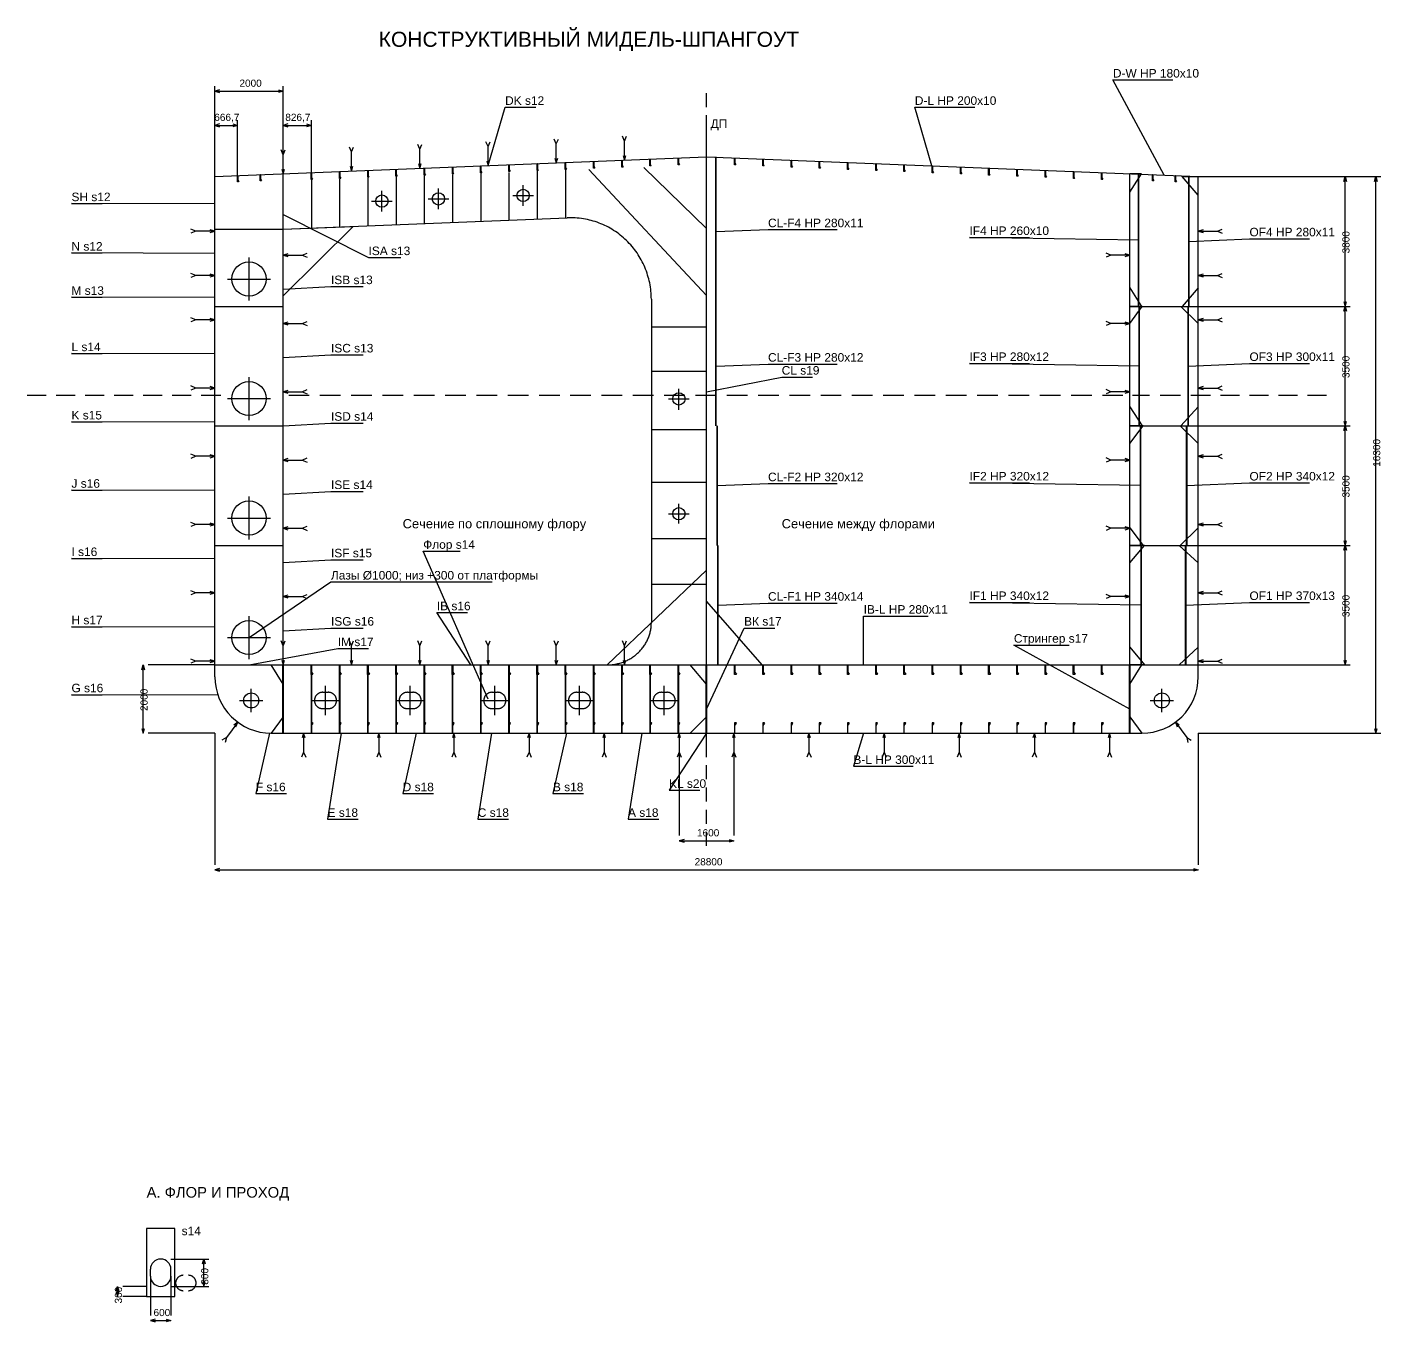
# Model space of a CAD drawing. Header units: millimetres. Extents: x -5500 to 166650, y -17240 to 192034.
# Drawn here: x -5500 to 34150, y -17240 to 20678 of the extents above; entities that cross this region are included whole.
import ezdxf

# ---------------------------------------------------------------- set-up
doc = ezdxf.new("R2010")
doc.units = ezdxf.units.MM
for name, color, linetype in [('03_CENTER', 30, 'Continuous'), ('03_DIM', 2, 'Continuous'), ('03_FRAME_DETAIL', 7, 'Continuous'), ('03_FRAME_LAYOUT', 4, 'Continuous'), ('03_HULL', 4, 'Continuous'), ('03_MEMBER', 7, 'Continuous'), ('03_SEAM', 7, 'Continuous'), ('03_TEXT', 7, 'Continuous'), ('FLOOR_DIM', 2, 'Continuous'), ('FLOOR_HULL', 4, 'Continuous'), ('FLOOR_TEXT', 7, 'Continuous')]:
    doc.layers.add(name, color=color, linetype=linetype)
doc.styles.add('RU', font='arial.ttf')

msp = doc.modelspace()

# ---------------------------------------------------------------- linework, layer by layer
at = {"layer": '03_CENTER'}
for p, q in [((14400, 18336), (14400, 18746)), ((14400, 17686), (14400, 18096)), ((14400, -700), (14400, 17976)), ((14400, 17036), (14400, 17446)), ((14400, 16353), (14400, 16791)), ((4893, 15277), (4893, 15885)), ((6547, 15343), (6547, 15951)), ((9027, 15443), (9027, 16051)), ((14400, 15649), (14400, 16094)), ((4591, 15581), (5195, 15581)), ((6245, 15647), (6849, 15647)), ((8725, 15747), (9329, 15747)), ((14400, 14943), (14400, 15388)), ((14400, 14237), (14400, 14682)), ((1000, 12670), (1000, 13930)), ((14400, 13531), (14400, 13977)), ((370, 13300), (1630, 13300)), ((14400, 12826), (14400, 13271)), ((14400, 12150), (14400, 12565)), ((14400, 11500), (14400, 11910)), ((14400, 10850), (14400, 11260)), ((1000, 9170), (1000, 10430)), ((14400, 10200), (14400, 10610)), ((13591, 9472), (13591, 10080)), ((14400, 9506), (14400, 9960)), ((-5500, 9900), (-4940, 9900)), ((-4650, 9900), (-4090, 9900)), ((-3800, 9900), (-3240, 9900)), ((-2950, 9900), (-2390, 9900)), ((-2100, 9900), (-1540, 9900)), ((-1250, 9900), (-690, 9900)), ((-400, 9900), (170, 9900)), ((370, 9800), (1630, 9800)), ((2162, 9900), (2766, 9900)), ((3078, 9900), (3682, 9900)), ((3995, 9900), (4599, 9900)), ((4911, 9900), (5515, 9900)), ((5828, 9900), (6432, 9900)), ((6744, 9900), (7348, 9900)), ((7661, 9900), (8265, 9900)), ((8577, 9900), (9181, 9900)), ((9494, 9900), (10098, 9900)), ((10410, 9900), (11014, 9900)), ((11327, 9900), (11931, 9900)), ((12243, 9900), (12847, 9900)), ((13160, 9900), (13764, 9900)), ((13289, 9788), (13893, 9788)), ((14077, 9900), (14680, 9900)), ((14993, 9900), (15597, 9900)), ((15910, 9900), (16513, 9900)), ((16826, 9900), (17430, 9900)), ((17743, 9900), (18346, 9900)), ((18659, 9900), (19263, 9900)), ((19576, 9900), (20179, 9900)), ((20492, 9900), (21096, 9900)), ((21409, 9900), (22013, 9900)), ((22325, 9900), (22929, 9900)), ((23242, 9900), (23846, 9900)), ((24158, 9900), (24762, 9900)), ((25075, 9900), (25679, 9900)), ((25991, 9900), (26595, 9900)), ((26878, 9900), (27374, 9900)), ((27682, 9900), (28278, 9900)), ((28587, 9900), (29160, 9900)), ((29450, 9900), (30010, 9900)), ((30300, 9900), (30860, 9900)), ((31150, 9900), (31710, 9900)), ((32000, 9900), (32560, 9900)), ((14400, 8794), (14400, 9236)), ((14400, 8125), (14400, 8547)), ((14400, 7456), (14400, 7878)), ((14400, 6787), (14400, 7209)), ((1000, 5670), (1000, 6930)), ((13289, 6426), (13893, 6426)), ((13591, 6138), (13591, 6715)), ((14400, 6118), (14400, 6540)), ((370, 6300), (1630, 6300)), ((14400, 5449), (14400, 5871)), ((14400, 4779), (14400, 5201)), ((14400, 4110), (14400, 4532)), ((14400, 3441), (14400, 3863)), ((1000, 2170), (1000, 3430)), ((14400, 2772), (14400, 3194)), ((370, 2800), (1630, 2800)), ((14400, 2103), (14400, 2525)), ((14400, 1331), (14400, 1804)), ((1065, 617), (1065, 1299)), ((3240, 532), (3240, 1384)), ((5720, 532), (5720, 1384)), ((8200, 532), (8200, 1384)), ((10680, 532), (10680, 1384)), ((13160, 532), (13160, 1384)), ((27735, 617), (27735, 1299)), ((724, 958), (1405, 958)), ((2809, 958), (3671, 958)), ((5289, 958), (6151, 958)), ((7769, 958), (8631, 958)), ((10249, 958), (11111, 958)), ((12729, 958), (13591, 958)), ((14400, 639), (14400, 1075)), ((27395, 958), (28076, 958)), ((14400, -50), (14400, 383)), ((14400, -700), (14400, -290)), ((14400, -1350), (14400, -940)), ((14400, -2000), (14400, -1590)), ((14400, -2650), (14400, -2240)), ((14400, -3300), (14400, -2890))]:
    msp.add_line(p, q, dxfattribs=at)
at = {"layer": '03_DIM'}
for p, q in [((0, 16300), (0, 18950)), ((0, 18800), (2000, 18800)), ((2000, 16380), (2000, 18950)), ((0, 16300), (0, 17950)), ((667, 16327), (667, 17950)), ((2000, 16380), (2000, 17950)), ((2827, 16413), (2827, 17950)), ((0, 17800), (667, 17800)), ((2000, 17800), (2827, 17800)), ((28800, 16300), (34150, 16300)), ((28800, 16300), (33250, 16300)), ((33100, 12500), (33100, 16300)), ((34000, 0), (34000, 16300)), ((28800, 12500), (33250, 12500)), ((28800, 12500), (33250, 12500)), ((33100, 9000), (33100, 12500)), ((28800, 9000), (33250, 9000)), ((28800, 9000), (33250, 9000)), ((33100, 5500), (33100, 9000)), ((28800, 5500), (33250, 5500)), ((28800, 5500), (33250, 5500)), ((33100, 2000), (33100, 5500)), ((-2100, 0), (-2100, 2000)), ((0, 2000), (-1950, 2000)), ((28800, 2000), (33250, 2000)), ((0, 0), (-1950, 0)), ((0, 0), (0, -3850)), ((13600, 0), (13600, -3000)), ((15200, 0), (15200, -3000)), ((28800, 0), (28800, -3850)), ((28800, 0), (34150, 0)), ((13600, -3150), (15200, -3150)), ((0, -4000), (28800, -4000))]:
    msp.add_line(p, q, dxfattribs=at)
for points in [[(140, 18840), (0, 18800), (140, 18760)], [(1860, 18840), (2000, 18800), (1860, 18760)], [(140, 17840), (0, 17800), (140, 17760)], [(527, 17840), (667, 17800), (527, 17760)], [(2140, 17840), (2000, 17800), (2140, 17760)], [(2687, 17840), (2827, 17800), (2687, 17760)], [(33060, 16160), (33100, 16300), (33140, 16160)], [(33960, 16160), (34000, 16300), (34040, 16160)], [(33060, 12640), (33100, 12500), (33140, 12640)], [(33060, 12360), (33100, 12500), (33140, 12360)], [(33060, 9140), (33100, 9000), (33140, 9140)], [(33060, 8860), (33100, 9000), (33140, 8860)], [(33060, 5640), (33100, 5500), (33140, 5640)], [(33060, 5360), (33100, 5500), (33140, 5360)], [(-2140, 1860), (-2100, 2000), (-2060, 1860)], [(33060, 2140), (33100, 2000), (33140, 2140)], [(-2140, 140), (-2100, 0), (-2060, 140)], [(33960, 140), (34000, 0), (34040, 140)], [(13740, -3110), (13600, -3150), (13740, -3190)], [(15060, -3110), (15200, -3150), (15060, -3190)], [(140, -3960), (0, -4000), (140, -4040)], [(28660, -3960), (28800, -4000), (28660, -4040)]]:
    msp.add_lwpolyline(points, dxfattribs=at)
at = {"layer": '03_FRAME_DETAIL'}
for p, q in [((4480, 16259), (4480, 14858)), ((5307, 16292), (5307, 14891)), ((6133, 16325), (6133, 14925)), ((6960, 16358), (6960, 14958)), ((7787, 16390), (7787, 14991)), ((8613, 16423), (8613, 15025)), ((9440, 16456), (9440, 15058)), ((10267, 16488), (10267, 15091)), ((10950, 16505), (14400, 12815)), ((12567, 16569), (14400, 14780)), ((2827, 16192), (2827, 14792)), ((3653, 16225), (3653, 14825)), ((12783, 11900), (14400, 11900)), ((12783, 10600), (14400, 10600)), ((12783, 8897), (14400, 8897)), ((12783, 7353), (14400, 7353)), ((12783, 5706), (14400, 5706)), ((11489, 2000), (14400, 4779)), ((12783, 4368), (14400, 4368)), ((14400, 3853), (16017, 2000))]:
    msp.add_line(p, q, dxfattribs=at)
for centre in [(9027, 15747), (4893, 15581), (6547, 15647), (13591, 9788), (13591, 6426)]:
    msp.add_circle(centre, 180, dxfattribs=at)
at = {"layer": '03_FRAME_LAYOUT'}
for p, q in [((2000, 14758), (10316, 15093)), ((0, 14758), (2000, 14758)), ((12783, 12707), (12783, 3235))]:
    msp.add_line(p, q, dxfattribs=at)
for points in [[(12783, 12707), (12782, 12767), (12780, 12827), (12776, 12887), (12771, 12947), (12764, 13006), (12756, 13066), (12746, 13125), (12735, 13184), (12722, 13243), (12708, 13301), (12692, 13359), (12675, 13417), (12657, 13474), (12637, 13531), (12616, 13587), (12593, 13643), (12569, 13698), (12543, 13752), (12517, 13806), (12488, 13859), (12459, 13911), (12428, 13963), (12396, 14013), (12363, 14063), (12328, 14112), (12293, 14160), (12256, 14208), (12218, 14254), (12178, 14299), (12138, 14343), (12096, 14387), (12054, 14429), (12010, 14470), (11966, 14510), (11920, 14549), (11874, 14587), (11826, 14623), (11778, 14658), (11729, 14692), (11679, 14725), (11628, 14757), (11576, 14787), (11524, 14816), (11471, 14843), (11417, 14869), (11363, 14894), (11308, 14918), (11252, 14940), (11196, 14960), (11139, 14980), (11082, 14997), (11025, 15014), (10967, 15028), (10909, 15042), (10850, 15054), (10792, 15064), (10733, 15073), (10673, 15080), (10614, 15086), (10554, 15091), (10495, 15094), (10435, 15095), (10375, 15095), (10316, 15093)], [(11489, 2000), (11520, 2000), (11552, 2001), (11584, 2003), (11616, 2006), (11647, 2009), (11679, 2013), (11710, 2018), (11741, 2024), (11772, 2030), (11803, 2037), (11834, 2045), (11864, 2053), (11895, 2062), (11925, 2072), (11954, 2083), (11984, 2094), (12013, 2106), (12042, 2119), (12070, 2132), (12099, 2146), (12126, 2160), (12154, 2176), (12181, 2192), (12208, 2208), (12234, 2225), (12259, 2243), (12285, 2261), (12310, 2280), (12334, 2300), (12358, 2320), (12381, 2341), (12404, 2362), (12426, 2384), (12447, 2406), (12468, 2428), (12489, 2452), (12509, 2475), (12528, 2499), (12547, 2524), (12565, 2549), (12582, 2574), (12599, 2600), (12615, 2626), (12630, 2653), (12644, 2680), (12658, 2707), (12672, 2735), (12684, 2763), (12696, 2791), (12707, 2819), (12717, 2848), (12727, 2877), (12736, 2906), (12744, 2935), (12751, 2965), (12758, 2994), (12764, 3024), (12769, 3054), (12773, 3084), (12776, 3114), (12779, 3144), (12781, 3175), (12782, 3205), (12783, 3235)]]:
    msp.add_lwpolyline(points, dxfattribs=at)
msp.add_lwpolyline([(2000, 12804), (2000, 14758), (4049, 14841)], close=True, dxfattribs=at)
at = {"layer": '03_HULL'}
for p, q in [((14400, 0), (14400, 16876)), ((0, 1650), (0, 16300)), ((2000, 0), (2000, 16380)), ((26800, 0), (26800, 16380)), ((28800, 1650), (28800, 16300)), ((0, 12500), (2000, 12500)), ((26800, 12500), (28800, 12500)), ((0, 9000), (2000, 9000)), ((26800, 9000), (28800, 9000)), ((0, 5500), (2000, 5500)), ((26800, 5500), (28800, 5500)), ((0, 2000), (28800, 2000)), ((1650, 0), (27150, 0))]:
    msp.add_line(p, q, dxfattribs=at)
msp.add_lwpolyline([(0, 16300), (14400, 16876), (28800, 16300)], dxfattribs=at)
for centre, start, end in [((1650, 1650), 180, 270), ((27150, 1650), 270, 360)]:
    msp.add_arc(centre, 1650, start, end, dxfattribs=at)
at = {"layer": '03_MEMBER'}
for p, q in [((14669, 12500), (14669, 16876)), ((14680, 12500), (14680, 16876)), ((27050, 12500), (27050, 16380)), ((27060, 12500), (27060, 16380)), ((28520, 12500), (28520, 16300)), ((28531, 12500), (28531, 16300)), ((14668, 9000), (14668, 12500)), ((14680, 9000), (14680, 12500)), ((27068, 9000), (27068, 12500)), ((27080, 9000), (27080, 12500)), ((28500, 9000), (28500, 12500)), ((28511, 9000), (28511, 12500)), ((14708, 5500), (14708, 9000)), ((14720, 5500), (14720, 9000)), ((27108, 5500), (27108, 9000)), ((27120, 5500), (27120, 9000)), ((28460, 5500), (28460, 9000)), ((28472, 5500), (28472, 9000)), ((14726, 2000), (14726, 5500)), ((14740, 2000), (14740, 5500)), ((27128, 2000), (27128, 5500)), ((27140, 2000), (27140, 5500)), ((28430, 2000), (28430, 5500)), ((28443, 2000), (28443, 5500)), ((1993, 0), (1993, 2000)), ((2009, 0), (2009, 2000)), ((2827, 0), (2827, 2000)), ((2840, 0), (2840, 2000)), ((3653, 0), (3653, 2000)), ((3666, 0), (3666, 2000)), ((4480, 0), (4480, 2000)), ((4493, 0), (4493, 2000)), ((5307, 0), (5307, 2000)), ((5320, 0), (5320, 2000)), ((6133, 0), (6133, 2000)), ((6146, 0), (6146, 2000)), ((6960, 0), (6960, 2000)), ((6973, 0), (6973, 2000)), ((7787, 0), (7787, 2000)), ((7800, 0), (7800, 2000)), ((8613, 0), (8613, 2000)), ((8626, 0), (8626, 2000)), ((9440, 0), (9440, 2000)), ((9453, 0), (9453, 2000)), ((10267, 0), (10267, 2000)), ((10280, 0), (10280, 2000)), ((11093, 0), (11093, 2000)), ((11106, 0), (11106, 2000)), ((11920, 0), (11920, 2000)), ((11933, 0), (11933, 2000)), ((12747, 0), (12747, 2000)), ((12760, 0), (12760, 2000)), ((13573, 0), (13573, 2000)), ((13586, 0), (13586, 2000)), ((14391, 0), (14391, 2000)), ((14409, 0), (14409, 2000)), ((26791, 0), (26791, 2000)), ((26807, 0), (26807, 2000)), ((3159, 1198), (3321, 1198)), ((5639, 1198), (5801, 1198)), ((8119, 1198), (8281, 1198)), ((10599, 1198), (10761, 1198)), ((13079, 1198), (13241, 1198)), ((3159, 719), (3321, 719)), ((5639, 719), (5801, 719)), ((8119, 719), (8281, 719)), ((10599, 719), (10761, 719)), ((13079, 719), (13241, 719))]:
    msp.add_line(p, q, dxfattribs=at)
for points in [[(9435, 16678), (9445, 16678), (9445, 16526), (9473, 16488), (9463, 16478), (9435, 16478)], [(10262, 16711), (10272, 16711), (10272, 16559), (10300, 16521), (10290, 16511), (10262, 16511)], [(11088, 16744), (11098, 16744), (11098, 16592), (11126, 16554), (11116, 16544), (11088, 16544)], [(11915, 16777), (11925, 16777), (11925, 16625), (11953, 16587), (11943, 16577), (11915, 16577)], [(12742, 16810), (12752, 16810), (12752, 16658), (12780, 16620), (12770, 16610), (12742, 16610)], [(13568, 16843), (13578, 16843), (13578, 16691), (13606, 16653), (13596, 16643), (13568, 16643)], [(15222, 16843), (15232, 16843), (15232, 16691), (15260, 16653), (15250, 16643), (15222, 16643)], [(16048, 16810), (16058, 16810), (16058, 16658), (16086, 16620), (16076, 16610), (16048, 16610)], [(16875, 16777), (16885, 16777), (16885, 16625), (16913, 16587), (16903, 16577), (16875, 16577)], [(17702, 16744), (17712, 16744), (17712, 16592), (17740, 16554), (17730, 16544), (17702, 16544)], [(18528, 16711), (18538, 16711), (18538, 16559), (18566, 16521), (18556, 16511), (18528, 16511)], [(19355, 16678), (19365, 16678), (19365, 16526), (19393, 16488), (19383, 16478), (19355, 16478)], [(662, 16328), (672, 16328), (672, 16192), (697, 16158), (687, 16148), (662, 16148)], [(1328, 16357), (1338, 16357), (1338, 16220), (1363, 16187), (1353, 16177), (1328, 16177)], [(2822, 16413), (2832, 16413), (2832, 16262), (2860, 16223), (2850, 16213), (2822, 16213)], [(3648, 16446), (3658, 16446), (3658, 16295), (3686, 16256), (3676, 16246), (3648, 16246)], [(4475, 16479), (4485, 16479), (4485, 16328), (4513, 16289), (4503, 16279), (4475, 16279)], [(5302, 16512), (5312, 16512), (5312, 16361), (5340, 16322), (5330, 16312), (5302, 16312)], [(6128, 16545), (6138, 16545), (6138, 16394), (6166, 16355), (6156, 16345), (6128, 16345)], [(6955, 16578), (6965, 16578), (6965, 16427), (6993, 16388), (6983, 16378), (6955, 16378)], [(7782, 16611), (7792, 16611), (7792, 16460), (7820, 16421), (7810, 16411), (7782, 16411)], [(8608, 16645), (8618, 16645), (8618, 16493), (8646, 16455), (8636, 16445), (8608, 16445)], [(20182, 16645), (20192, 16645), (20192, 16493), (20220, 16455), (20210, 16445), (20182, 16445)], [(21008, 16611), (21018, 16611), (21018, 16460), (21046, 16421), (21036, 16411), (21008, 16411)], [(21835, 16578), (21845, 16578), (21845, 16427), (21873, 16388), (21863, 16378), (21835, 16378)], [(22662, 16545), (22672, 16545), (22672, 16394), (22700, 16355), (22690, 16345), (22662, 16345)], [(23488, 16512), (23498, 16512), (23498, 16361), (23526, 16322), (23516, 16312), (23488, 16312)], [(24315, 16479), (24325, 16479), (24325, 16328), (24353, 16289), (24343, 16279), (24315, 16279)], [(25142, 16446), (25152, 16446), (25152, 16295), (25180, 16256), (25170, 16246), (25142, 16246)], [(25968, 16413), (25978, 16413), (25978, 16262), (26006, 16223), (25996, 16213), (25968, 16213)], [(27462, 16357), (27472, 16357), (27472, 16220), (27497, 16187), (27487, 16177), (27462, 16177)], [(28128, 16328), (28138, 16328), (28138, 16192), (28163, 16158), (28153, 16148), (28128, 16148)], [(2821, 2000), (2832, 2000), (2832, 1789), (2872, 1731), (2861, 1720), (2821, 1720)], [(3648, 2000), (3659, 2000), (3659, 1789), (3699, 1731), (3688, 1720), (3648, 1720)], [(4474, 2000), (4486, 2000), (4486, 1789), (4526, 1731), (4514, 1720), (4474, 1720)], [(5301, 2000), (5312, 2000), (5312, 1789), (5352, 1731), (5341, 1720), (5301, 1720)], [(6128, 2000), (6139, 2000), (6139, 1789), (6179, 1731), (6168, 1720), (6128, 1720)], [(6954, 2000), (6966, 2000), (6966, 1789), (7006, 1731), (6994, 1720), (6954, 1720)], [(7781, 2000), (7792, 2000), (7792, 1789), (7832, 1731), (7821, 1720), (7781, 1720)], [(8608, 2000), (8619, 2000), (8619, 1789), (8659, 1731), (8648, 1720), (8608, 1720)], [(9434, 2000), (9446, 2000), (9446, 1789), (9486, 1731), (9474, 1720), (9434, 1720)], [(10261, 2000), (10272, 2000), (10272, 1789), (10312, 1731), (10301, 1720), (10261, 1720)], [(11088, 2000), (11099, 2000), (11099, 1789), (11139, 1731), (11128, 1720), (11088, 1720)], [(11914, 2000), (11926, 2000), (11926, 1789), (11966, 1731), (11954, 1720), (11914, 1720)], [(12741, 2000), (12752, 2000), (12752, 1789), (12792, 1731), (12781, 1720), (12741, 1720)], [(13568, 2000), (13579, 2000), (13579, 1789), (13619, 1731), (13608, 1720), (13568, 1720)], [(15221, 2000), (15232, 2000), (15232, 1789), (15272, 1731), (15261, 1720), (15221, 1720)], [(16048, 2000), (16059, 2000), (16059, 1789), (16099, 1731), (16088, 1720), (16048, 1720)], [(16874, 2000), (16886, 2000), (16886, 1789), (16926, 1731), (16914, 1720), (16874, 1720)], [(17701, 2000), (17712, 2000), (17712, 1789), (17752, 1731), (17741, 1720), (17701, 1720)], [(18528, 2000), (18539, 2000), (18539, 1789), (18579, 1731), (18568, 1720), (18528, 1720)], [(19354, 2000), (19366, 2000), (19366, 1789), (19406, 1731), (19394, 1720), (19354, 1720)], [(20181, 2000), (20192, 2000), (20192, 1789), (20232, 1731), (20221, 1720), (20181, 1720)], [(21008, 2000), (21019, 2000), (21019, 1789), (21059, 1731), (21048, 1720), (21008, 1720)], [(21834, 2000), (21846, 2000), (21846, 1789), (21886, 1731), (21874, 1720), (21834, 1720)], [(22661, 2000), (22672, 2000), (22672, 1789), (22712, 1731), (22701, 1720), (22661, 1720)], [(23488, 2000), (23499, 2000), (23499, 1789), (23539, 1731), (23528, 1720), (23488, 1720)], [(24314, 2000), (24326, 2000), (24326, 1789), (24366, 1731), (24354, 1720), (24314, 1720)], [(25141, 2000), (25152, 2000), (25152, 1789), (25192, 1731), (25181, 1720), (25141, 1720)], [(25968, 2000), (25979, 2000), (25979, 1789), (26019, 1731), (26008, 1720), (25968, 1720)], [(2821, 0), (2832, 0), (2832, 226), (2875, 289), (2864, 300), (2821, 300)], [(3648, 0), (3659, 0), (3659, 226), (3702, 289), (3691, 300), (3648, 300)], [(4474, 0), (4486, 0), (4486, 226), (4528, 289), (4518, 300), (4474, 300)], [(5301, 0), (5312, 0), (5312, 226), (5355, 289), (5344, 300), (5301, 300)], [(6128, 0), (6139, 0), (6139, 226), (6182, 289), (6171, 300), (6128, 300)], [(6954, 0), (6966, 0), (6966, 226), (7008, 289), (6998, 300), (6954, 300)], [(7781, 0), (7792, 0), (7792, 226), (7835, 289), (7824, 300), (7781, 300)], [(8608, 0), (8619, 0), (8619, 226), (8662, 289), (8651, 300), (8608, 300)], [(9434, 0), (9446, 0), (9446, 226), (9488, 289), (9478, 300), (9434, 300)], [(10261, 0), (10272, 0), (10272, 226), (10315, 289), (10304, 300), (10261, 300)], [(11088, 0), (11099, 0), (11099, 226), (11142, 289), (11131, 300), (11088, 300)], [(11914, 0), (11926, 0), (11926, 226), (11968, 289), (11958, 300), (11914, 300)], [(12741, 0), (12752, 0), (12752, 226), (12795, 289), (12784, 300), (12741, 300)], [(13568, 0), (13579, 0), (13579, 226), (13622, 289), (13611, 300), (13568, 300)], [(15221, 0), (15232, 0), (15232, 226), (15275, 289), (15264, 300), (15221, 300)], [(16048, 0), (16059, 0), (16059, 226), (16102, 289), (16091, 300), (16048, 300)], [(16874, 0), (16886, 0), (16886, 226), (16928, 289), (16918, 300), (16874, 300)], [(17701, 0), (17712, 0), (17712, 226), (17755, 289), (17744, 300), (17701, 300)], [(18528, 0), (18539, 0), (18539, 226), (18582, 289), (18571, 300), (18528, 300)], [(19354, 0), (19366, 0), (19366, 226), (19408, 289), (19398, 300), (19354, 300)], [(20181, 0), (20192, 0), (20192, 226), (20235, 289), (20224, 300), (20181, 300)], [(21008, 0), (21019, 0), (21019, 226), (21062, 289), (21051, 300), (21008, 300)], [(21834, 0), (21846, 0), (21846, 226), (21888, 289), (21878, 300), (21834, 300)], [(22661, 0), (22672, 0), (22672, 226), (22715, 289), (22704, 300), (22661, 300)], [(23488, 0), (23499, 0), (23499, 226), (23542, 289), (23531, 300), (23488, 300)], [(24314, 0), (24326, 0), (24326, 226), (24368, 289), (24358, 300), (24314, 300)], [(25141, 0), (25152, 0), (25152, 226), (25195, 289), (25184, 300), (25141, 300)], [(25968, 0), (25979, 0), (25979, 226), (26022, 289), (26011, 300), (25968, 300)]]:
    msp.add_lwpolyline(points, close=True, dxfattribs=at)
for points in [[(26800, 15844), (27142, 16385), (26800, 16380)], [(28800, 15757), (28332, 16300), (28800, 16300)], [(26800, 13043), (27142, 12500), (26800, 12500)], [(28800, 13043), (28332, 12500), (28800, 12500)], [(26800, 12000), (27161, 12500), (26800, 12500)], [(28800, 12000), (28289, 12500), (28800, 12500)], [(26800, 9562), (27161, 9000), (26800, 9000)], [(28800, 9562), (28289, 9000), (28800, 9000)], [(26800, 8485), (27182, 9000), (26800, 9000)], [(28800, 8485), (28268, 9000), (28800, 9000)], [(26800, 6015), (27182, 5500), (26800, 5500)], [(28800, 6015), (28268, 5500), (28800, 5500)], [(26800, 4985), (27225, 5500), (26800, 5500)], [(28800, 4985), (28246, 5500), (28800, 5500)], [(26800, 2515), (27225, 2000), (26800, 2000)], [(28800, 2515), (28246, 2000), (28800, 2000)], [(2000, 1437), (1650, 2000)], [(14400, 1437), (13915, 2000)], [(26800, 1437), (27150, 2000)], [(3159, 1198), (3147, 1197), (3135, 1196), (3124, 1195), (3112, 1193), (3100, 1190), (3089, 1187), (3077, 1184), (3066, 1179), (3055, 1175), (3045, 1169), (3034, 1164), (3024, 1157), (3015, 1150), (3005, 1143), (2996, 1136), (2988, 1127), (2979, 1119), (2972, 1110), (2964, 1101), (2957, 1091), (2951, 1081), (2945, 1071), (2940, 1060), (2935, 1050), (2931, 1039), (2927, 1028), (2924, 1016), (2921, 1005), (2919, 993), (2918, 982), (2917, 970), (2917, 958), (2917, 946), (2918, 935), (2919, 923), (2921, 911), (2924, 900), (2927, 889), (2931, 877), (2935, 866), (2940, 856), (2945, 845), (2951, 835), (2957, 825), (2964, 815), (2972, 806), (2979, 797), (2988, 789), (2996, 781), (3005, 773), (3015, 766), (3024, 759), (3034, 753), (3045, 747), (3055, 742), (3066, 737), (3077, 733), (3089, 729), (3100, 726), (3112, 723), (3124, 721), (3135, 720), (3147, 719), (3159, 719)], [(3321, 719), (3333, 719), (3345, 720), (3356, 721), (3368, 723), (3380, 726), (3391, 729), (3403, 733), (3414, 737), (3425, 742), (3435, 747), (3446, 753), (3456, 759), (3465, 766), (3475, 773), (3484, 781), (3492, 789), (3501, 797), (3508, 806), (3516, 815), (3523, 825), (3529, 835), (3535, 845), (3540, 856), (3545, 866), (3549, 877), (3553, 889), (3556, 900), (3559, 911), (3561, 923), (3562, 935), (3563, 946), (3563, 958), (3563, 970), (3562, 982), (3561, 993), (3559, 1005), (3556, 1016), (3553, 1028), (3549, 1039), (3545, 1050), (3540, 1060), (3535, 1071), (3529, 1081), (3523, 1091), (3516, 1101), (3508, 1110), (3501, 1119), (3492, 1127), (3484, 1136), (3475, 1143), (3465, 1150), (3456, 1157), (3446, 1164), (3435, 1169), (3425, 1175), (3414, 1179), (3403, 1184), (3391, 1187), (3380, 1190), (3368, 1193), (3356, 1195), (3345, 1196), (3333, 1197), (3321, 1198)], [(5639, 1198), (5627, 1197), (5615, 1196), (5604, 1195), (5592, 1193), (5580, 1190), (5569, 1187), (5557, 1184), (5546, 1179), (5535, 1175), (5525, 1169), (5514, 1164), (5504, 1157), (5495, 1150), (5485, 1143), (5476, 1136), (5468, 1127), (5459, 1119), (5452, 1110), (5444, 1101), (5437, 1091), (5431, 1081), (5425, 1071), (5420, 1060), (5415, 1050), (5411, 1039), (5407, 1028), (5404, 1016), (5401, 1005), (5399, 993), (5398, 982), (5397, 970), (5397, 958), (5397, 946), (5398, 935), (5399, 923), (5401, 911), (5404, 900), (5407, 889), (5411, 877), (5415, 866), (5420, 856), (5425, 845), (5431, 835), (5437, 825), (5444, 815), (5452, 806), (5459, 797), (5468, 789), (5476, 781), (5485, 773), (5495, 766), (5504, 759), (5514, 753), (5525, 747), (5535, 742), (5546, 737), (5557, 733), (5569, 729), (5580, 726), (5592, 723), (5604, 721), (5615, 720), (5627, 719), (5639, 719)], [(5801, 719), (5813, 719), (5825, 720), (5836, 721), (5848, 723), (5860, 726), (5871, 729), (5883, 733), (5894, 737), (5905, 742), (5915, 747), (5926, 753), (5936, 759), (5945, 766), (5955, 773), (5964, 781), (5972, 789), (5981, 797), (5988, 806), (5996, 815), (6003, 825), (6009, 835), (6015, 845), (6020, 856), (6025, 866), (6029, 877), (6033, 889), (6036, 900), (6039, 911), (6041, 923), (6042, 935), (6043, 946), (6043, 958), (6043, 970), (6042, 982), (6041, 993), (6039, 1005), (6036, 1016), (6033, 1028), (6029, 1039), (6025, 1050), (6020, 1060), (6015, 1071), (6009, 1081), (6003, 1091), (5996, 1101), (5988, 1110), (5981, 1119), (5972, 1127), (5964, 1136), (5955, 1143), (5945, 1150), (5936, 1157), (5926, 1164), (5915, 1169), (5905, 1175), (5894, 1179), (5883, 1184), (5871, 1187), (5860, 1190), (5848, 1193), (5836, 1195), (5825, 1196), (5813, 1197), (5801, 1198)], [(8119, 1198), (8107, 1197), (8095, 1196), (8084, 1195), (8072, 1193), (8060, 1190), (8049, 1187), (8037, 1184), (8026, 1179), (8015, 1175), (8005, 1169), (7994, 1164), (7984, 1157), (7975, 1150), (7965, 1143), (7956, 1136), (7948, 1127), (7939, 1119), (7932, 1110), (7924, 1101), (7917, 1091), (7911, 1081), (7905, 1071), (7900, 1060), (7895, 1050), (7891, 1039), (7887, 1028), (7884, 1016), (7881, 1005), (7879, 993), (7878, 982), (7877, 970), (7877, 958), (7877, 946), (7878, 935), (7879, 923), (7881, 911), (7884, 900), (7887, 889), (7891, 877), (7895, 866), (7900, 856), (7905, 845), (7911, 835), (7917, 825), (7924, 815), (7932, 806), (7939, 797), (7948, 789), (7956, 781), (7965, 773), (7975, 766), (7984, 759), (7994, 753), (8005, 747), (8015, 742), (8026, 737), (8037, 733), (8049, 729), (8060, 726), (8072, 723), (8084, 721), (8095, 720), (8107, 719), (8119, 719)], [(8281, 719), (8293, 719), (8305, 720), (8316, 721), (8328, 723), (8340, 726), (8351, 729), (8363, 733), (8374, 737), (8385, 742), (8395, 747), (8406, 753), (8416, 759), (8425, 766), (8435, 773), (8444, 781), (8452, 789), (8461, 797), (8468, 806), (8476, 815), (8483, 825), (8489, 835), (8495, 845), (8500, 856), (8505, 866), (8509, 877), (8513, 889), (8516, 900), (8519, 911), (8521, 923), (8522, 935), (8523, 946), (8523, 958), (8523, 970), (8522, 982), (8521, 993), (8519, 1005), (8516, 1016), (8513, 1028), (8509, 1039), (8505, 1050), (8500, 1060), (8495, 1071), (8489, 1081), (8483, 1091), (8476, 1101), (8468, 1110), (8461, 1119), (8452, 1127), (8444, 1136), (8435, 1143), (8425, 1150), (8416, 1157), (8406, 1164), (8395, 1169), (8385, 1175), (8374, 1179), (8363, 1184), (8351, 1187), (8340, 1190), (8328, 1193), (8316, 1195), (8305, 1196), (8293, 1197), (8281, 1198)], [(10599, 1198), (10587, 1197), (10575, 1196), (10564, 1195), (10552, 1193), (10540, 1190), (10529, 1187), (10517, 1184), (10506, 1179), (10495, 1175), (10485, 1169), (10474, 1164), (10464, 1157), (10455, 1150), (10445, 1143), (10436, 1136), (10428, 1127), (10419, 1119), (10412, 1110), (10404, 1101), (10397, 1091), (10391, 1081), (10385, 1071), (10380, 1060), (10375, 1050), (10371, 1039), (10367, 1028), (10364, 1016), (10361, 1005), (10359, 993), (10358, 982), (10357, 970), (10357, 958), (10357, 946), (10358, 935), (10359, 923), (10361, 911), (10364, 900), (10367, 889), (10371, 877), (10375, 866), (10380, 856), (10385, 845), (10391, 835), (10397, 825), (10404, 815), (10412, 806), (10419, 797), (10428, 789), (10436, 781), (10445, 773), (10455, 766), (10464, 759), (10474, 753), (10485, 747), (10495, 742), (10506, 737), (10517, 733), (10529, 729), (10540, 726), (10552, 723), (10564, 721), (10575, 720), (10587, 719), (10599, 719)], [(10761, 719), (10773, 719), (10785, 720), (10796, 721), (10808, 723), (10820, 726), (10831, 729), (10843, 733), (10854, 737), (10865, 742), (10875, 747), (10886, 753), (10896, 759), (10905, 766), (10915, 773), (10924, 781), (10932, 789), (10941, 797), (10948, 806), (10956, 815), (10963, 825), (10969, 835), (10975, 845), (10980, 856), (10985, 866), (10989, 877), (10993, 889), (10996, 900), (10999, 911), (11001, 923), (11002, 935), (11003, 946), (11003, 958), (11003, 970), (11002, 982), (11001, 993), (10999, 1005), (10996, 1016), (10993, 1028), (10989, 1039), (10985, 1050), (10980, 1060), (10975, 1071), (10969, 1081), (10963, 1091), (10956, 1101), (10948, 1110), (10941, 1119), (10932, 1127), (10924, 1136), (10915, 1143), (10905, 1150), (10896, 1157), (10886, 1164), (10875, 1169), (10865, 1175), (10854, 1179), (10843, 1184), (10831, 1187), (10820, 1190), (10808, 1193), (10796, 1195), (10785, 1196), (10773, 1197), (10761, 1198)], [(13079, 1198), (13067, 1197), (13055, 1196), (13044, 1195), (13032, 1193), (13020, 1190), (13009, 1187), (12997, 1184), (12986, 1179), (12975, 1175), (12965, 1169), (12954, 1164), (12944, 1157), (12935, 1150), (12925, 1143), (12916, 1136), (12908, 1127), (12899, 1119), (12892, 1110), (12884, 1101), (12877, 1091), (12871, 1081), (12865, 1071), (12860, 1060), (12855, 1050), (12851, 1039), (12847, 1028), (12844, 1016), (12841, 1005), (12839, 993), (12838, 982), (12837, 970), (12837, 958), (12837, 946), (12838, 935), (12839, 923), (12841, 911), (12844, 900), (12847, 889), (12851, 877), (12855, 866), (12860, 856), (12865, 845), (12871, 835), (12877, 825), (12884, 815), (12892, 806), (12899, 797), (12908, 789), (12916, 781), (12925, 773), (12935, 766), (12944, 759), (12954, 753), (12965, 747), (12975, 742), (12986, 737), (12997, 733), (13009, 729), (13020, 726), (13032, 723), (13044, 721), (13055, 720), (13067, 719), (13079, 719)], [(13241, 719), (13253, 719), (13265, 720), (13276, 721), (13288, 723), (13300, 726), (13311, 729), (13323, 733), (13334, 737), (13345, 742), (13355, 747), (13366, 753), (13376, 759), (13385, 766), (13395, 773), (13404, 781), (13412, 789), (13421, 797), (13428, 806), (13436, 815), (13443, 825), (13449, 835), (13455, 845), (13460, 856), (13465, 866), (13469, 877), (13473, 889), (13476, 900), (13479, 911), (13481, 923), (13482, 935), (13483, 946), (13483, 958), (13483, 970), (13482, 982), (13481, 993), (13479, 1005), (13476, 1016), (13473, 1028), (13469, 1039), (13465, 1050), (13460, 1060), (13455, 1071), (13449, 1081), (13443, 1091), (13436, 1101), (13428, 1110), (13421, 1119), (13412, 1127), (13404, 1136), (13395, 1143), (13385, 1150), (13376, 1157), (13366, 1164), (13355, 1169), (13345, 1175), (13334, 1179), (13323, 1184), (13311, 1187), (13300, 1190), (13288, 1193), (13276, 1195), (13265, 1196), (13253, 1197), (13241, 1198)], [(2000, 479), (1650, 0)], [(14400, 479), (13915, 0)], [(26800, 479), (27150, 0)], [(-925, -15875), (-936, -15875), (-947, -15876), (-958, -15877), (-969, -15879), (-980, -15882), (-990, -15885), (-1001, -15888), (-1011, -15892), (-1021, -15897), (-1031, -15902), (-1041, -15907), (-1050, -15913), (-1059, -15919), (-1068, -15926), (-1076, -15933), (-1084, -15941), (-1092, -15949), (-1099, -15957), (-1106, -15966), (-1112, -15975), (-1118, -15984), (-1123, -15994), (-1128, -16004), (-1133, -16014), (-1137, -16024), (-1140, -16035), (-1143, -16045), (-1146, -16056), (-1148, -16067), (-1149, -16078), (-1150, -16089), (-1150, -16100), (-1150, -16111), (-1149, -16122), (-1148, -16133), (-1146, -16144), (-1143, -16155), (-1140, -16165), (-1137, -16176), (-1133, -16186), (-1128, -16196), (-1123, -16206), (-1118, -16216), (-1112, -16225), (-1106, -16234), (-1099, -16243), (-1092, -16251), (-1084, -16259), (-1076, -16267), (-1068, -16274), (-1059, -16281), (-1050, -16287), (-1041, -16293), (-1031, -16298), (-1021, -16303), (-1011, -16308), (-1001, -16312), (-990, -16315), (-980, -16318), (-969, -16321), (-958, -16323), (-947, -16324), (-936, -16325), (-925, -16325)], [(-775, -16325), (-764, -16325), (-753, -16324), (-742, -16323), (-731, -16321), (-720, -16318), (-710, -16315), (-699, -16312), (-689, -16308), (-679, -16303), (-669, -16298), (-659, -16293), (-650, -16287), (-641, -16281), (-632, -16274), (-624, -16267), (-616, -16259), (-608, -16251), (-601, -16243), (-594, -16234), (-588, -16225), (-582, -16216), (-577, -16206), (-572, -16196), (-567, -16186), (-563, -16176), (-560, -16165), (-557, -16155), (-554, -16144), (-552, -16133), (-551, -16122), (-550, -16111), (-550, -16100), (-550, -16089), (-551, -16078), (-552, -16067), (-554, -16056), (-557, -16045), (-560, -16035), (-563, -16024), (-567, -16014), (-572, -16004), (-577, -15994), (-582, -15984), (-588, -15975), (-594, -15966), (-601, -15957), (-608, -15949), (-616, -15941), (-624, -15933), (-632, -15926), (-641, -15919), (-650, -15913), (-659, -15907), (-669, -15902), (-679, -15897), (-689, -15892), (-699, -15888), (-710, -15885), (-720, -15882), (-731, -15879), (-742, -15877), (-753, -15876), (-764, -15875), (-775, -15875)]]:
    msp.add_lwpolyline(points, dxfattribs=at)
for centre, radius in [((1000, 13300), 500), ((1000, 9800), 500), ((1000, 6300), 500), ((1000, 2800), 500), ((1065, 958), 220), ((27735, 958), 220)]:
    msp.add_circle(centre, radius, dxfattribs=at)
at = {"layer": '03_SEAM'}
for p, q in [((12000, 17340), (11940, 17480)), ((12000, 17340), (12060, 17480)), ((2000, 16940), (1940, 17080)), ((2000, 16940), (2060, 17080)), ((4000, 17020), (3940, 17160)), ((4000, 17020), (4060, 17160)), ((6000, 17100), (5940, 17240)), ((6000, 17100), (6060, 17240)), ((6000, 16540), (6000, 17100)), ((8000, 17180), (7940, 17320)), ((8000, 17180), (8060, 17320)), ((8000, 16620), (8000, 17180)), ((10000, 17260), (9940, 17400)), ((10000, 17260), (10060, 17400)), ((10000, 16700), (10000, 17260)), ((12000, 16780), (12000, 17340)), ((2000, 16380), (2000, 16940)), ((4000, 16460), (4000, 17020)), ((-560, 14700), (-700, 14760)), ((-560, 14700), (-700, 14640)), ((0, 14700), (-560, 14700)), ((28800, 14700), (29360, 14700)), ((29360, 14700), (29500, 14760)), ((29360, 14700), (29500, 14640)), ((2000, 14000), (2560, 14000)), ((2560, 14000), (2700, 14060)), ((2560, 14000), (2700, 13940)), ((26240, 14000), (26100, 14060)), ((26240, 14000), (26100, 13940)), ((26800, 14000), (26240, 14000)), ((-560, 13404), (-700, 13464)), ((-560, 13404), (-700, 13344)), ((0, 13404), (-560, 13404)), ((28800, 13404), (29360, 13404)), ((29360, 13404), (29500, 13464)), ((29360, 13404), (29500, 13344)), ((-560, 12108), (-700, 12168)), ((-560, 12108), (-700, 12048)), ((0, 12108), (-560, 12108)), ((2000, 12000), (2560, 12000)), ((2560, 12000), (2700, 12060)), ((2560, 12000), (2700, 11940)), ((26240, 12000), (26100, 12060)), ((26240, 12000), (26100, 11940)), ((26800, 12000), (26240, 12000)), ((28800, 12108), (29360, 12108)), ((29360, 12108), (29500, 12168)), ((29360, 12108), (29500, 12048)), ((-560, 10108), (-700, 10168)), ((-560, 10108), (-700, 10048)), ((0, 10108), (-560, 10108)), ((2000, 10000), (2560, 10000)), ((2560, 10000), (2700, 10060)), ((2560, 10000), (2700, 9940)), ((26240, 10000), (26100, 10060)), ((26240, 10000), (26100, 9940)), ((26800, 10000), (26240, 10000)), ((28800, 10108), (29360, 10108)), ((29360, 10108), (29500, 10168)), ((29360, 10108), (29500, 10048)), ((-560, 8108), (-700, 8168)), ((-560, 8108), (-700, 8048)), ((0, 8108), (-560, 8108)), ((2000, 8000), (2560, 8000)), ((2560, 8000), (2700, 8060)), ((2560, 8000), (2700, 7940)), ((26240, 8000), (26100, 8060)), ((26240, 8000), (26100, 7940)), ((26800, 8000), (26240, 8000)), ((28800, 8108), (29360, 8108)), ((29360, 8108), (29500, 8168)), ((29360, 8108), (29500, 8048)), ((-560, 6108), (-700, 6168)), ((-560, 6108), (-700, 6048)), ((0, 6108), (-560, 6108)), ((2000, 6000), (2560, 6000)), ((2560, 6000), (2700, 6060)), ((2560, 6000), (2700, 5940)), ((26240, 6000), (26100, 6060)), ((26240, 6000), (26100, 5940)), ((26800, 6000), (26240, 6000)), ((28800, 6108), (29360, 6108)), ((29360, 6108), (29500, 6168)), ((29360, 6108), (29500, 6048)), ((-560, 4108), (-700, 4168)), ((-560, 4108), (-700, 4048)), ((0, 4108), (-560, 4108)), ((2000, 4000), (2560, 4000)), ((2560, 4000), (2700, 4060)), ((2560, 4000), (2700, 3940)), ((26240, 4000), (26100, 4060)), ((26240, 4000), (26100, 3940)), ((26800, 4000), (26240, 4000)), ((28800, 4108), (29360, 4108)), ((29360, 4108), (29500, 4168)), ((29360, 4108), (29500, 4048)), ((2000, 2560), (1940, 2700)), ((2000, 2560), (2060, 2700)), ((2000, 2000), (2000, 2560)), ((4000, 2560), (3940, 2700)), ((4000, 2560), (4060, 2700)), ((4000, 2000), (4000, 2560)), ((6000, 2560), (5940, 2700)), ((6000, 2560), (6060, 2700)), ((6000, 2000), (6000, 2560)), ((8000, 2560), (7940, 2700)), ((8000, 2560), (8060, 2700)), ((8000, 2000), (8000, 2560)), ((10000, 2560), (9940, 2700)), ((10000, 2560), (10060, 2700)), ((10000, 2000), (10000, 2560)), ((12000, 2560), (11940, 2700)), ((12000, 2560), (12060, 2700)), ((12000, 2000), (12000, 2560)), ((-560, 2108), (-700, 2168)), ((-560, 2108), (-700, 2048)), ((0, 2108), (-560, 2108)), ((28800, 2108), (29360, 2108)), ((29360, 2108), (29500, 2168)), ((29360, 2108), (29500, 2048)), ((669, 323), (337, -127)), ((2600, 0), (2600, -560)), ((4800, 0), (4800, -560)), ((7000, 0), (7000, -560)), ((9200, 0), (9200, -560)), ((11400, 0), (11400, -560)), ((13600, 0), (13600, -560)), ((15200, 0), (15200, -560)), ((17400, 0), (17400, -560)), ((19600, 0), (19600, -560)), ((21800, 0), (21800, -560)), ((24000, 0), (24000, -560)), ((26200, 0), (26200, -560)), ((28131, 323), (28463, -127)), ((337, -127), (205, -204)), ((337, -127), (302, -276)), ((28463, -127), (28498, -276)), ((28463, -127), (28595, -204)), ((2600, -560), (2540, -700)), ((2600, -560), (2660, -700)), ((4800, -560), (4740, -700)), ((4800, -560), (4860, -700)), ((7000, -560), (6940, -700)), ((7000, -560), (7060, -700)), ((9200, -560), (9140, -700)), ((9200, -560), (9260, -700)), ((11400, -560), (11340, -700)), ((11400, -560), (11460, -700)), ((13600, -560), (13540, -700)), ((13600, -560), (13660, -700)), ((15200, -560), (15140, -700)), ((15200, -560), (15260, -700)), ((17400, -560), (17340, -700)), ((17400, -560), (17460, -700)), ((19600, -560), (19540, -700)), ((19600, -560), (19660, -700)), ((21800, -560), (21740, -700)), ((21800, -560), (21860, -700)), ((24000, -560), (23940, -700)), ((24000, -560), (24060, -700)), ((26200, -560), (26140, -700)), ((26200, -560), (26260, -700))]:
    msp.add_line(p, q, dxfattribs=at)
for points in [[(27800, 16340), (26300, 19130), (28055, 19130)], [(8000, 16620), (8500, 18330), (9400, 18330)], [(21000, 16612), (20500, 18330), (22255, 18330)], [(5960, 16680), (6000, 16540), (6040, 16680)], [(7960, 16760), (8000, 16620), (8040, 16760)], [(9960, 16840), (10000, 16700), (10040, 16840)], [(11960, 16920), (12000, 16780), (12040, 16920)], [(1960, 16520), (2000, 16380), (2040, 16520)], [(3960, 16600), (4000, 16460), (4040, 16600)], [(0, 15500), (-4200, 15510), (-3300, 15510)], [(2000, 15190), (4500, 13930), (5445, 13930)], [(-140, 14660), (0, 14700), (-140, 14740)], [(14680, 14688), (16200, 14748), (18225, 14748)], [(28940, 14740), (28800, 14700), (28940, 14660)], [(27060, 14440), (22100, 14520), (23855, 14520)], [(28520, 14400), (30300, 14480), (32055, 14480)], [(0, 14052), (-4200, 14062), (-3300, 14062)], [(2140, 14040), (2000, 14000), (2140, 13960)], [(26660, 13960), (26800, 14000), (26660, 14040)], [(-140, 13364), (0, 13404), (-140, 13444)], [(28940, 13444), (28800, 13404), (28940, 13364)], [(0, 12756), (-4200, 12766), (-3300, 12766)], [(2000, 13000), (3400, 13080), (4345, 13080)], [(-140, 12068), (0, 12108), (-140, 12148)], [(2140, 12040), (2000, 12000), (2140, 11960)], [(26660, 11960), (26800, 12000), (26660, 12040)], [(28940, 12148), (28800, 12108), (28940, 12068)], [(0, 11108), (-4200, 11118), (-3300, 11118)], [(2000, 11000), (3400, 11080), (4345, 11080)], [(14680, 10750), (16200, 10810), (18225, 10810)], [(27080, 10750), (22100, 10830), (23855, 10830)], [(28500, 10750), (30300, 10830), (32055, 10830)], [(14400, 10000), (16600, 10430), (17500, 10430)], [(-140, 10068), (0, 10108), (-140, 10148)], [(2140, 10040), (2000, 10000), (2140, 9960)], [(26660, 9960), (26800, 10000), (26660, 10040)], [(28940, 10148), (28800, 10108), (28940, 10068)], [(0, 9108), (-4200, 9118), (-3300, 9118)], [(2000, 9000), (3400, 9080), (4345, 9080)], [(-140, 8068), (0, 8108), (-140, 8148)], [(2140, 8040), (2000, 8000), (2140, 7960)], [(26660, 7960), (26800, 8000), (26660, 8040)], [(28940, 8148), (28800, 8108), (28940, 8068)], [(14720, 7250), (16200, 7310), (18225, 7310)], [(27120, 7250), (22100, 7330), (23855, 7330)], [(28460, 7250), (30300, 7330), (32055, 7330)], [(0, 7108), (-4200, 7118), (-3300, 7118)], [(2000, 7000), (3400, 7080), (4345, 7080)], [(-140, 6068), (0, 6108), (-140, 6148)], [(2140, 6040), (2000, 6000), (2140, 5960)], [(26660, 5960), (26800, 6000), (26660, 6040)], [(28940, 6148), (28800, 6108), (28940, 6068)], [(8000, 1000), (6100, 5330), (7180, 5330)], [(0, 5108), (-4200, 5118), (-3300, 5118)], [(2000, 5000), (3400, 5080), (4345, 5080)], [(1000, 2800), (3400, 4430), (8125, 4430)], [(-140, 4068), (0, 4108), (-140, 4148)], [(2140, 4040), (2000, 4000), (2140, 3960)], [(26660, 3960), (26800, 4000), (26660, 4040)], [(28940, 4148), (28800, 4108), (28940, 4068)], [(14740, 3750), (16200, 3810), (18225, 3810)], [(27140, 3750), (22100, 3830), (23855, 3830)], [(28430, 3750), (30300, 3830), (32055, 3830)], [(7500, 2000), (6500, 3530), (7400, 3530)], [(19000, 2000), (19000, 3430), (20890, 3430)], [(0, 3108), (-4200, 3118), (-3300, 3118)], [(2000, 3000), (3400, 3080), (4345, 3080)], [(14400, 700), (15500, 3080), (16400, 3080)], [(1000, 2000), (3600, 2480), (4500, 2480)], [(26800, 700), (23400, 2580), (25020, 2580)], [(-140, 2068), (0, 2108), (-140, 2148)], [(1960, 2140), (2000, 2000), (2040, 2140)], [(3960, 2140), (4000, 2000), (4040, 2140)], [(5960, 2140), (6000, 2000), (6040, 2140)], [(7960, 2140), (8000, 2000), (8040, 2140)], [(9960, 2140), (10000, 2000), (10040, 2140)], [(11960, 2140), (12000, 2000), (12040, 2140)], [(28940, 2148), (28800, 2108), (28940, 2068)], [(88, 1118), (-4200, 1128), (-3300, 1128)], [(618, 187), (669, 323), (554, 234)], [(1600, 1), (1200, -1770), (2100, -1770)], [(2640, -140), (2600, 0), (2560, -140)], [(3700, 0), (3300, -2520), (4200, -2520)], [(4840, -140), (4800, 0), (4760, -140)], [(5900, 0), (5500, -1770), (6400, -1770)], [(7040, -140), (7000, 0), (6960, -140)], [(8100, 0), (7700, -2520), (8600, -2520)], [(9240, -140), (9200, 0), (9160, -140)], [(10300, 0), (9900, -1770), (10800, -1770)], [(11440, -140), (11400, 0), (11360, -140)], [(12500, 0), (12100, -2520), (13000, -2520)], [(14400, 0), (13300, -1670), (14200, -1670)], [(13640, -140), (13600, 0), (13560, -140)], [(15240, -140), (15200, 0), (15160, -140)], [(17440, -140), (17400, 0), (17360, -140)], [(19000, 0), (18700, -970), (20455, -970)], [(19640, -140), (19600, 0), (19560, -140)], [(21840, -140), (21800, 0), (21760, -140)], [(24040, -140), (24000, 0), (23960, -140)], [(26240, -140), (26200, 0), (26160, -140)], [(28246, 234), (28131, 323), (28182, 187)]]:
    msp.add_lwpolyline(points, dxfattribs=at)
at = {"layer": 'FLOOR_DIM'}
for p, q in [((-1287, -15400), (-173, -15400)), ((-323, -16200), (-323, -15400)), ((-2850, -16500), (-2850, -16200)), ((-2000, -16200), (-2700, -16200)), ((-1887, -15900), (-1887, -17050)), ((-1287, -15900), (-1287, -17050)), ((-1287, -16200), (-173, -16200)), ((-2000, -16500), (-2700, -16500)), ((-1887, -17200), (-1287, -17200))]:
    msp.add_line(p, q, dxfattribs=at)
for points in [[(-363, -15540), (-323, -15400), (-283, -15540)], [(-2890, -16340), (-2850, -16200), (-2810, -16340)], [(-363, -16060), (-323, -16200), (-283, -16060)], [(-2890, -16360), (-2850, -16500), (-2810, -16360)], [(-1747, -17160), (-1887, -17200), (-1747, -17240)], [(-1427, -17160), (-1287, -17200), (-1427, -17240)]]:
    msp.add_lwpolyline(points, dxfattribs=at)
at = {"layer": 'FLOOR_HULL'}
for p, q in [((-1887, -15900), (-1887, -15700)), ((-1287, -15900), (-1287, -15700))]:
    msp.add_line(p, q, dxfattribs=at)
msp.add_lwpolyline([(-2000, -16500), (-1173, -16500), (-1173, -14500), (-2000, -14500)], close=True, dxfattribs=at)
for centre, start, end in [((-1587, -15700), 0, 180), ((-1587, -15900), 180, 360)]:
    msp.add_arc(centre, 300, start, end, dxfattribs=at)

# ---------------------------------------------------------------- texts
at = {"layer": '03_DIM', "style": 'RU'}
for s, p in [('2000', (720, 18930)), ('666,7', (-17, 17930)), ('826,7', (2063, 17930)), ('1600', (14120, -3020)), ('28800', (14050, -3870))]:
    msp.add_text(s, height=210, dxfattribs=at).set_placement(p)
for s, p in [('3800', (33230, 14050)), ('3500', (33230, 10400)), ('16300', (34130, 7800)), ('3500', (33230, 6900)), ('3500', (33230, 3400)), ('2000', (-1970, 650))]:
    msp.add_text(s, height=210, rotation=90, dxfattribs=at).set_placement(p)
at = {"layer": '03_TEXT', "style": 'RU'}
for s, height, p in [('КОНСТРУКТИВНЫЙ МИДЕЛЬ-ШПАНГОУТ', 440, (4800, 20100)), ('D-W HP 180x10', 250, (26300, 19200)), ('DK s12', 250, (8500, 18400)), ('D-L HP 200x10', 250, (20500, 18400)), ('ДП', 250, (14520, 17726)), ('SH s12', 250, (-4200, 15580)), ('CL-F4 HP 280x11', 250, (16200, 14818)), ('IF4 HP 260x10', 250, (22100, 14590)), ('OF4 HP 280x11', 250, (30300, 14550)), ('N s12', 250, (-4200, 14132)), ('ISA s13', 250, (4500, 14000)), ('M s13', 250, (-4200, 12836)), ('ISB s13', 250, (3400, 13150)), ('L s14', 250, (-4200, 11188)), ('ISC s13', 250, (3400, 11150)), ('CL-F3 HP 280x12', 250, (16200, 10880)), ('IF3 HP 280x12', 250, (22100, 10900)), ('OF3 HP 300x11', 250, (30300, 10900)), ('CL s19', 250, (16600, 10500)), ('K s15', 250, (-4200, 9188)), ('ISD s14', 250, (3400, 9150)), ('CL-F2 HP 320x12', 250, (16200, 7380)), ('IF2 HP 320x12', 250, (22100, 7400)), ('OF2 HP 340x12', 250, (30300, 7400)), ('J s16', 250, (-4200, 7188)), ('ISE s14', 250, (3400, 7150)), ('Сечение по сплошному флору', 270, (5500, 6000)), ('Сечение между флорами', 270, (16600, 6000)), ('Флор s14', 250, (6100, 5400)), ('I s16', 250, (-4200, 5188)), ('ISF s15', 250, (3400, 5150)), ('Лазы %%c1000; низ +300 от платформы', 250, (3400, 4500)), ('CL-F1 HP 340x14', 250, (16200, 3880)), ('IF1 HP 340x12', 250, (22100, 3900)), ('OF1 HP 370x13', 250, (30300, 3900)), ('IB s16', 250, (6500, 3600)), ('IB-L HP 280x11', 250, (19000, 3500)), ('H s17', 250, (-4200, 3188)), ('ISG s16', 250, (3400, 3150)), ('ВК s17', 250, (15500, 3150)), ('IM s17', 250, (3600, 2550)), ('Стрингер s17', 250, (23400, 2650)), ('G s16', 250, (-4200, 1198)), ('B-L HP 300x11', 250, (18700, -900)), ('F s16', 250, (1200, -1700)), ('D s18', 250, (5500, -1700)), ('B s18', 250, (9900, -1700)), ('KL s20', 250, (13300, -1600)), ('E s18', 250, (3300, -2450)), ('C s18', 250, (7700, -2450)), ('A s18', 250, (12100, -2450))]:
    msp.add_text(s, height=height, dxfattribs=at).set_placement(p)
at = {"layer": 'FLOOR_DIM', "style": 'RU'}
for s, p in [('800', (-193, -16150)), ('300', (-2720, -16700))]:
    msp.add_text(s, height=210, rotation=90, dxfattribs=at).set_placement(p)
msp.add_text('600', height=210, dxfattribs=at).set_placement((-1797, -17070))
at = {"layer": 'FLOOR_TEXT', "style": 'RU'}
for s, height, p in [('А. ФЛОР И ПРОХОД', 310, (-2000, -13600)), ('s14', 250, (-973, -14700))]:
    msp.add_text(s, height=height, dxfattribs=at).set_placement(p)

doc.saveas('drawing.dxf')
